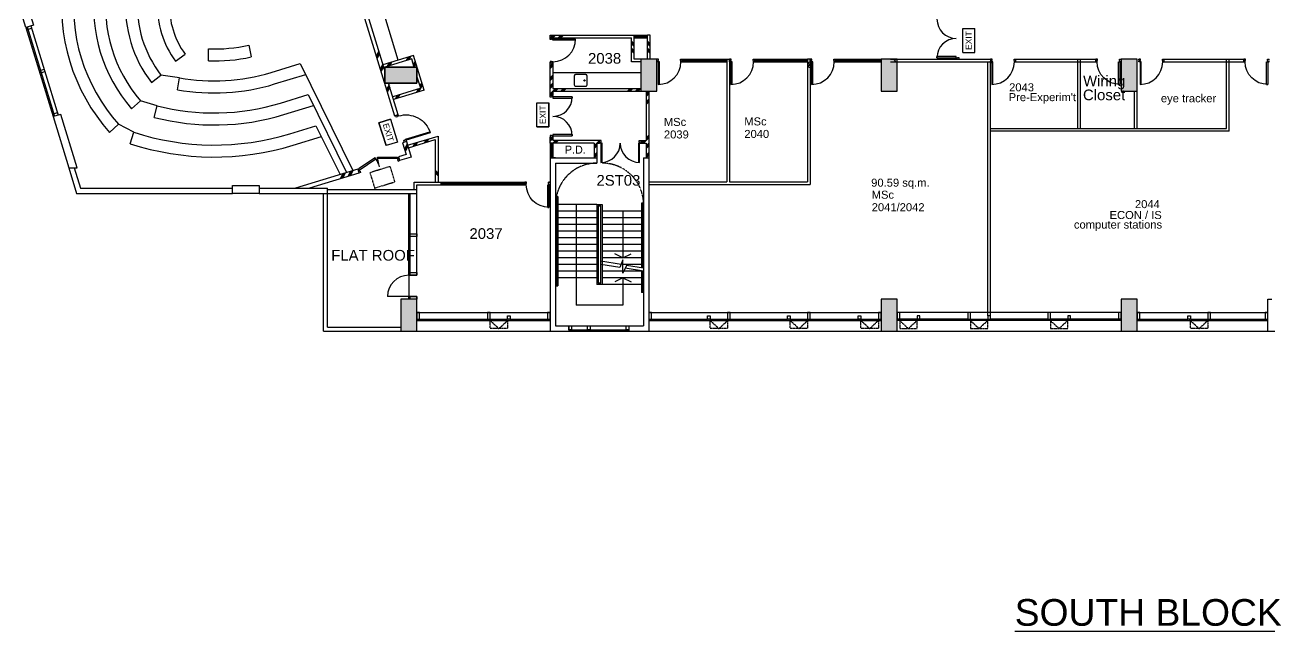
# Model space of a CAD drawing. Header units: millimetres. Extents: x 5824 to 120696, y -80 to 75151.
# Drawn here: x 45311 to 91956, y -80 to 22638 of the extents above; entities that cross this region are included whole.
import ezdxf
from ezdxf.enums import TextEntityAlignment as Align

# ---------------------------------------------------------------- set-up
doc = ezdxf.new("R2010")
doc.units = ezdxf.units.MM
doc.linetypes.add('HIDDEN2', pattern=[4.7625, 3.175, -1.5875])
doc.linetypes.add('HIDDENX2', pattern=[0.75, 0.5, -0.25])
for name, color, linetype in [('A-220-INTERNAL WALLS_PARTITIONS (GROUPED)', 8, 'Continuous'), ('DLN040__', 8, 'Continuous'), ('DLN041_3', 8, 'Continuous'), ('DLN041__', 8, 'Continuous'), ('DLN061__', 8, 'Continuous'), ('DLN210__', 8, 'Continuous'), ('DLN220__', 8, 'Continuous'), ('DLN240__', 8, 'Continuous'), ('DLN280_2', 8, 'Continuous'), ('DLN280__', 8, 'Continuous'), ('DLN314__', 8, 'Continuous'), ('DLN325__', 8, 'Continuous'), ('DLN580__', 8, 'Continuous'), ('DLN583__', 8, 'Continuous'), ('DLN740__', 8, 'Continuous'), ('FITDOOR', 8, 'Continuous'), ('FS-10', 8, 'Continuous'), ('FURNITURE', 8, 'Continuous')]:
    doc.layers.add(name, color=color, linetype=linetype)
doc.styles.add('ROMANS', font='swissl.ttf')
doc.styles.add('SWIS721LT750', font='swissl.ttf')

# ---------------------------------------------------------------- blocks, each defined once
blk = doc.blocks.new('FSEX-V01')
at = {"layer": 'DLN580__'}
for p, q in [((0, 300), (0, 0)), ((0, 300), (600, 300)), ((0, 0), (600, 0)), ((600, 300), (600, 0))]:
    blk.add_line(p, q, dxfattribs=at)
at = {"layer": 'DLN580__', "style": 'ROMANS'}
blk.add_text('EXIT', height=150, dxfattribs=at).set_placement((300, 150), align=Align.MIDDLE)
blk = doc.blocks.new('DR1CD')
at = {"layer": 'FITDOOR'}
for p, q in [((0, 1), (45, 1)), ((0, 1), (0, 0)), ((45, 0), (45, 1)), ((0, 0), (45, 0))]:
    blk.add_line(p, q, dxfattribs=at)
blk = doc.blocks.new('DR2M')
at = {"layer": 'FITDOOR'}
for centre, start, end in [((0, 0), 0, 90), ((1, 0), 90, 180)]:
    blk.add_arc(centre, 0.5, start, end, dxfattribs=at)
blk = doc.blocks.new('DR1AD')
at = {"layer": 'FITDOOR'}
for p, q in [((-45, 1), (0, 1)), ((-45, 1), (-45, 0)), ((0, 0), (0, 1)), ((-45, 0), (0, 0))]:
    blk.add_line(p, q, dxfattribs=at)
blk = doc.blocks.new('DR1CR2')
at = {"layer": 'FITDOOR'}
for p, q in [((-50, 0), (-50, -50)), ((-50, 0), (0, 0)), ((0, 0), (0, -25)), ((-62.5, -50), (-50, -50)), ((-62.5, -50), (-62.5, -100)), ((-62.5, -100), (0, -100)), ((-12, -25), (0, -25)), ((-12, -75), (0, -75)), ((0, -75), (0, -100))]:
    blk.add_line(p, q, dxfattribs=at)
blk = doc.blocks.new('WINDOW-OPEN')
at = {"layer": 'DLN314__', "linetype": 'HIDDEN2', "ltscale": 0.05}
blk.add_lwpolyline([(650, 0), (0, 0), (0, 300), (650, 300)], close=True, dxfattribs=at)
blk.add_lwpolyline([(650, 0), (325, 300), (0, 0)], dxfattribs=at)
blk = doc.blocks.new('SANSS-V01')
at = {"layer": 'DLN740__'}
blk.add_lwpolyline([(192, 482), (-192, 482, 0.414214), (-240, 434), (-240, 98, 0.414214), (-192, 50), (192, 50, 0.414214), (240, 98), (240, 434, 0.414214)], format="xyb", close=True, dxfattribs=at)
blk.add_circle((-144, 266), 24, dxfattribs=at)
blk = doc.blocks.new('DR1AM')
at = {"layer": 'FITDOOR'}
blk.add_arc((0, 0), 1, 90, 180, dxfattribs=at)
blk = doc.blocks.new('DR1CL2')
at = {"layer": 'FITDOOR'}
for p, q in [((50, 0), (0, 0)), ((0, 0), (0, -25)), ((50, 0), (50, -50)), ((12, -25), (0, -25)), ((0, -75), (0, -100)), ((12, -75), (0, -75)), ((62.5, -100), (0, -100)), ((62.5, -50), (50, -50)), ((62.5, -50), (62.5, -100))]:
    blk.add_line(p, q, dxfattribs=at)
blk = doc.blocks.new('314')
at = {"layer": 'DLN314__'}
blk.add_line((600, -250), (600, -300), dxfattribs=at)
blk.add_lwpolyline([(650, 0), (550, 0), (550, -250), (650, -250)], close=True, dxfattribs=at)
blk = doc.blocks.new('210')
at = {"layer": 'DLN314__'}
blk.add_line((1350, -250), (1350, -300), dxfattribs=at)
blk.add_lwpolyline([(1300, -125), (1400, -125), (1400, -250), (1300, -250)], close=True, dxfattribs=at)
blk = doc.blocks.new('A$C72770EC8')
at = {"layer": 'DLN314__'}
blk.add_line((0, 50), (0, 0), dxfattribs=at)
blk.add_lwpolyline([(-50, 200), (50, 200), (50, 50), (-50, 50)], close=True, dxfattribs=at)
blk = doc.blocks.new('DR1CM')
at = {"layer": 'FITDOOR'}
blk.add_arc((0, 0), 1, 0, 90, dxfattribs=at)
blk = doc.blocks.new('950 door')
at = {"layer": 'FITDOOR', "xscale": -950, "yscale": 950, "zscale": 950, "rotation": 197.0000000012496}
blk.add_blockref('DR1CM', (-220472, 55234), dxfattribs=at)
at = {"layer": 'FITDOOR', "xscale": -1, "rotation": 197.0000000012496}
for name, p in [('DR1CR2', (-219516, 55526)), ('DR1CL2', (-220520, 55219))]:
    blk.add_blockref(name, p, dxfattribs=at)
at = {"layer": 'FITDOOR', "xscale": -1, "yscale": 950, "rotation": 197.0000000012496}
blk.add_blockref('DR1CD', (-220472, 55234), dxfattribs=at)

msp = doc.modelspace()

# ---------------------------------------------------------------- linework, layer by layer
at = {"layer": 'A-220-INTERNAL WALLS_PARTITIONS (GROUPED)'}
msp.add_line((65006, 16748), (64944, 16748), dxfattribs=at)
for points in [[(44760, 24458), (45020, 24634), (45632, 22633), (45345, 22546), (44760, 24458)], [(58806, 21056), (60006, 21056), (60006, 20456), (58806, 20456), (58806, 21056)], [(58806, 21056), (60006, 21056), (60006, 20456), (58806, 20456), (58806, 21056)], [(58806, 21056), (60006, 21056), (60006, 20456), (58806, 20456), (58806, 21056)], [(58806, 21056), (60006, 21056), (60006, 20456), (58806, 20456), (58806, 21056)], [(58806, 21056), (60006, 21056), (60006, 20456), (58806, 20456), (58806, 21056)], [(46953, 17286), (47266, 17286), (46655, 19286), (46368, 19199), (46953, 17286)], [(53091, 16619), (54091, 16619), (54091, 16319), (53091, 16319), (53091, 16619)]]:
    msp.add_lwpolyline(points, dxfattribs=at)
at = {"layer": 'DLN061__'}
for p, q in [((65006, 22156), (65106, 22256)), ((65056, 22156), (65156, 22256)), ((65106, 22156), (65206, 22256)), ((65306, 22156), (65406, 22256)), ((65356, 22156), (65456, 22256)), ((65406, 22156), (65506, 22256)), ((68056, 22031), (68156, 21931)), ((68056, 21981), (68156, 21881)), ((68056, 21931), (68156, 21831)), ((68656, 22031), (68756, 21931)), ((68656, 21981), (68756, 21881)), ((68656, 21931), (68756, 21831)), ((58579, 21651), (58480, 21463)), ((58594, 21603), (58494, 21416)), ((58608, 21555), (58509, 21368)), ((59716, 21335), (59783, 21459)), ((68056, 21764), (68156, 21664)), ((68056, 21714), (68156, 21614)), ((68056, 21664), (68156, 21564)), ((68656, 21764), (68756, 21664)), ((68656, 21714), (68756, 21614)), ((68656, 21664), (68756, 21564)), ((58727, 21166), (58628, 20979)), ((58742, 21118), (58642, 20931)), ((58757, 21070), (58657, 20883)), ((58908, 21088), (58975, 21212)), ((58908, 21088), (58975, 21212)), ((58956, 21102), (59023, 21227)), ((59004, 21117), (59070, 21242)), ((59621, 21305), (59687, 21430)), ((59668, 21320), (59735, 21445)), ((59943, 21277), (59877, 21152)), ((59958, 21229), (59891, 21104)), ((59972, 21181), (59906, 21056)), ((65106, 21206), (65006, 21106)), ((65106, 21156), (65006, 21056)), ((65106, 21106), (65006, 21006)), ((74756, 21256), (74656, 21199)), ((74756, 21141), (74656, 21199)), ((74756, 21141), (74656, 21083)), ((74756, 21025), (74656, 21083)), ((77890, 21356), (77947, 21256)), ((65106, 20756), (65006, 20656)), ((65106, 20706), (65006, 20606)), ((65106, 20656), (65006, 20556)), ((58962, 20398), (58862, 20211)), ((58962, 20398), (58862, 20211)), ((58962, 20398), (58862, 20211)), ((58962, 20398), (58862, 20211)), ((58977, 20351), (58877, 20163)), ((58977, 20351), (58877, 20163)), ((58977, 20351), (58877, 20163)), ((58977, 20351), (58877, 20163)), ((58991, 20303), (58892, 20115)), ((58991, 20303), (58892, 20115)), ((58991, 20303), (58892, 20115)), ((58991, 20303), (58892, 20115)), ((59987, 20108), (60053, 20232)), ((60034, 20122), (60101, 20247)), ((60082, 20137), (60149, 20262)), ((60186, 20482), (60119, 20357)), ((60200, 20434), (60134, 20310)), ((60215, 20387), (60149, 20262)), ((65106, 20456), (65006, 20356)), ((65106, 20406), (65006, 20306)), ((65106, 20356), (65006, 20256)), ((65106, 20156), (65006, 20056)), ((65106, 20106), (65006, 20006)), ((65106, 20156), (65206, 20256)), ((65156, 20156), (65256, 20256)), ((65206, 20156), (65306, 20256)), ((65406, 20156), (65506, 20256)), ((65456, 20156), (65556, 20256)), ((65506, 20156), (65606, 20256)), ((67906, 20156), (68006, 20256)), ((67956, 20156), (68056, 20256)), ((68006, 20156), (68106, 20256)), ((68206, 20156), (68306, 20256)), ((68256, 20156), (68356, 20256)), ((68306, 20156), (68406, 20256)), ((68706, 20156), (68606, 20056)), ((68706, 20106), (68606, 20006)), ((59202, 19868), (59269, 19993)), ((59250, 19882), (59317, 20007)), ((59298, 19897), (59364, 20022)), ((65106, 20056), (65036, 19986)), ((68706, 20056), (68606, 19956)), ((68706, 19856), (68606, 19756)), ((68706, 19806), (68606, 19706)), ((68706, 19756), (68606, 19656)), ((59862, 18083), (59928, 18207)), ((59910, 18097), (59976, 18222)), ((59957, 18112), (60024, 18237)), ((60292, 18214), (60359, 18339)), ((60340, 18229), (60406, 18354)), ((60388, 18243), (60454, 18368)), ((65106, 18436), (65006, 18336)), ((65056, 18436), (65006, 18386)), ((65106, 18386), (65006, 18286)), ((65206, 18306), (65106, 18206)), ((65256, 18306), (65156, 18206)), ((65306, 18306), (65206, 18206)), ((66856, 18306), (66656, 18106)), ((66856, 18256), (66806, 18206)), ((68506, 18306), (68406, 18206)), ((68556, 18306), (68456, 18206)), ((68706, 18406), (68506, 18206)), ((68706, 18506), (68606, 18406)), ((68706, 18456), (68606, 18356)), ((68706, 18206), (68606, 18106)), ((59642, 18172), (59543, 17985)), ((59642, 18172), (59543, 17985)), ((59657, 18125), (59557, 17937)), ((59657, 18125), (59557, 17937)), ((59672, 18077), (59572, 17889)), ((59672, 18077), (59572, 17889)), ((66756, 18156), (66656, 18056)), ((66756, 18106), (66656, 18006)), ((66756, 17856), (66656, 17756)), ((66756, 17806), (66656, 17706)), ((66756, 17756), (66656, 17656)), ((68706, 18156), (68606, 18056)), ((68706, 18106), (68606, 18006)), ((68706, 17856), (68606, 17756)), ((68706, 17806), (68606, 17706)), ((68706, 17756), (68606, 17656)), ((57139, 16876), (57238, 17063)), ((57139, 16876), (57238, 17063)), ((57186, 16890), (57286, 17077)), ((57186, 16890), (57286, 17077)), ((57234, 16905), (57334, 17092)), ((57234, 16905), (57334, 17092)), ((57426, 16963), (57525, 17151)), ((57426, 16963), (57525, 17151)), ((57473, 16978), (57573, 17165)), ((57473, 16978), (57573, 17165)), ((57521, 16993), (57621, 17180)), ((57521, 16993), (57621, 17180)), ((60790, 16998), (60692, 17100)), ((60791, 17048), (60693, 17150)), ((60791, 17048), (60693, 17150)), ((60792, 17098), (60694, 17200)), ((60792, 17098), (60694, 17200))]:
    msp.add_line(p, q, dxfattribs=at)
at = {"layer": 'DLN210__'}
for p, q in [((65106, 20856), (68406, 20856)), ((59604, 17787), (59317, 17699)), ((46953, 17286), (47248, 16319)), ((47162, 17286), (47396, 16519)), ((59791, 17687), (59361, 17555)), ((57787, 17231), (55462, 16519)), ((57831, 17087), (55975, 16519)), ((47396, 16519), (53091, 16519)), ((54091, 16519), (56656, 16519)), ((56656, 16469), (60006, 16469)), ((56656, 11306), (56656, 16327)), ((59906, 16469), (59906, 16748)), ((60006, 16469), (60006, 16648)), ((60006, 16319), (60006, 16469)), ((47248, 16319), (53091, 16319)), ((54091, 16319), (56656, 16319)), ((56506, 11156), (56506, 16319)), ((59706, 13256), (59706, 16319)), ((59756, 14806), (59756, 16319)), ((60006, 13256), (60006, 16320)), ((59756, 13256), (59756, 14706)), ((59706, 13306), (59706, 12356)), ((59706, 13256), (60006, 13256)), ((59706, 12456), (58906, 12456)), ((59706, 12356), (59706, 12456)), ((60006, 12456), (59706, 12456)), ((59756, 12356), (59756, 12456)), ((60006, 12356), (60006, 12456)), ((60006, 11856), (65006, 11856)), ((68706, 11856), (77406, 11856)), ((86406, 11857), (78006, 11857)), ((87006, 11856), (91906, 11856)), ((56656, 11306), (59406, 11306)), ((60006, 11606), (62656, 11606)), ((60006, 11556), (65006, 11556)), ((62756, 11606), (63406, 11606)), ((63506, 11606), (65006, 11606)), ((65706, 11356), (67956, 11356)), ((65706, 11206), (67956, 11206)), ((68706, 11606), (70906, 11606)), ((68706, 11556), (77406, 11556)), ((71006, 11606), (71656, 11606)), ((71756, 11606), (73906, 11606)), ((74006, 11606), (74656, 11606)), ((74756, 11606), (77406, 11606)), ((76656, 11606), (77306, 11606)), ((80656, 11607), (78006, 11607)), ((86406, 11557), (78006, 11557)), ((78756, 11606), (78106, 11606)), ((80756, 11607), (81406, 11607)), ((83656, 11607), (81506, 11607)), ((86406, 11607), (83756, 11607)), ((87006, 11606), (88906, 11606)), ((87006, 11556), (91906, 11556)), ((89006, 11606), (89656, 11606)), ((89756, 11606), (91906, 11606)), ((56506, 11156), (59406, 11156)), ((60006, 11156), (65006, 11156)), ((65706, 11156), (67956, 11156)), ((68706, 11156), (77406, 11156)), ((78006, 11156), (86406, 11156)), ((87006, 11156), (91906, 11156)), ((91906, 11156), (92656, 11156))]:
    msp.add_line(p, q, dxfattribs=at)
msp.add_arc((59706, 12456), 800, 90, 180, dxfattribs=at)
at = {"layer": 'DLN220__'}
for p, q in [((55969, 29676), (59163, 19228)), ((56112, 29720), (58806, 20908)), ((65006, 22256), (68406, 22256)), ((65006, 22156), (65006, 22256)), ((65006, 22156), (68056, 22156)), ((68056, 22256), (68156, 22256)), ((68056, 21256), (68056, 22156)), ((68156, 22256), (68656, 22256)), ((68156, 21356), (68156, 22256)), ((68156, 22206), (68656, 22206)), ((68156, 22156), (68656, 22156)), ((68656, 21356), (68656, 22256)), ((68756, 22256), (68656, 22256)), ((68756, 21356), (68756, 22256)), ((59878, 21489), (58735, 21139)), ((60274, 20195), (59878, 21489)), ((59812, 21364), (58765, 21044)), ((59906, 21056), (59812, 21364)), ((59906, 21056), (59845, 21256)), ((65006, 20156), (65006, 21236)), ((65106, 21206), (65006, 21206)), ((65106, 21236), (65106, 20256)), ((68406, 21256), (68056, 21256)), ((68406, 21356), (68156, 21356)), ((69006, 21256), (69006, 21356)), ((69956, 21356), (71631, 21356)), ((69956, 21256), (69956, 21356)), ((69956, 21306), (71631, 21306)), ((69956, 21256), (71631, 21256)), ((71631, 21356), (71631, 16756)), ((71631, 21356), (71731, 21356)), ((71731, 21356), (71731, 16756)), ((71731, 21256), (71731, 21356)), ((72681, 21356), (74656, 21356)), ((72681, 21256), (72681, 21356)), ((72681, 21306), (74656, 21306)), ((72681, 21256), (74656, 21256)), ((74656, 21356), (74656, 16756)), ((74756, 21356), (74656, 21356)), ((74756, 21356), (74756, 16656)), ((74756, 21256), (74756, 21356)), ((75644, 21356), (77406, 21356)), ((75706, 21256), (75706, 21356)), ((75706, 21306), (77406, 21306)), ((75706, 21256), (77406, 21256)), ((77756, 21356), (80230, 21356)), ((77756, 21256), (80330, 21256)), ((80230, 21356), (80330, 21356)), ((81406, 18631), (81406, 21256)), ((81506, 21356), (81506, 21206)), ((81506, 18656), (81506, 21256)), ((82456, 21256), (82456, 21356)), ((85456, 21256), (85456, 21356)), ((85456, 21356), (85456, 21256)), ((87006, 18756), (87006, 21356)), ((87069, 21356), (87069, 21256)), ((88019, 21256), (88019, 21356)), ((90356, 18756), (90356, 21356)), ((90456, 18656), (90456, 21356)), ((91006, 21256), (91006, 21356)), ((91006, 21356), (91006, 21256)), ((60149, 20262), (60010, 20715)), ((59306, 19272), (58944, 20456)), ((60149, 20262), (59101, 19942)), ((60274, 20195), (59131, 19846)), ((65006, 19986), (65006, 20156)), ((65106, 20256), (68406, 20256)), ((65106, 20156), (68406, 20156)), ((65106, 20156), (65106, 19986)), ((68606, 20156), (68606, 18306)), ((68706, 20156), (68706, 17656)), ((86906, 18756), (86906, 20156)), ((65106, 19986), (65006, 19986)), ((59163, 19228), (59306, 19272)), ((59306, 19272), (59163, 19228)), ((81506, 18756), (90356, 18756)), ((59613, 18268), (59470, 18224)), ((59470, 18224), (59604, 17787)), ((59613, 18268), (59791, 17687)), ((59657, 18125), (60800, 18474)), ((59686, 18029), (60694, 18337)), ((60694, 18337), (60694, 16748)), ((60800, 18474), (60800, 16748)), ((65006, 18436), (65106, 18436)), ((65006, 18206), (65006, 18436)), ((65006, 18206), (65006, 17656)), ((66656, 18206), (65006, 18206)), ((65056, 18206), (65056, 17656)), ((65106, 18436), (65106, 18306)), ((66656, 18306), (65106, 18306)), ((65106, 18206), (65106, 17656)), ((66856, 18306), (66656, 18306)), ((66656, 18206), (66656, 17656)), ((66756, 18206), (66756, 17656)), ((66756, 18206), (66856, 18206)), ((66856, 18206), (66856, 18306)), ((68406, 18306), (68606, 18306)), ((68406, 18306), (68406, 18206)), ((68406, 18206), (68606, 18206)), ((68606, 18206), (68606, 17656)), ((90456, 18656), (81506, 18656)), ((59317, 17699), (59361, 17555)), ((57787, 17231), (57831, 17087)), ((56656, 16319), (56656, 16519)), ((59906, 16748), (60901, 16748)), ((60006, 16648), (60901, 16648)), ((60901, 16748), (60901, 16648)), ((60901, 16748), (64056, 16748)), ((60901, 16698), (64056, 16698)), ((60901, 16648), (64056, 16648)), ((64056, 16648), (64056, 16748)), ((64056, 16748), (64056, 16648)), ((68706, 16756), (71631, 16756)), ((68706, 16656), (74756, 16656)), ((71731, 16756), (74656, 16756)), ((56656, 16319), (60006, 16319)), ((91906, 11156), (91906, 12356)), ((91906, 12356), (92056, 12356))]:
    msp.add_line(p, q, dxfattribs=at)
for points in [[(80230, 21356), (80330, 21356)], [(80330, 21356), (81569, 21356)], [(80330, 21256), (81556, 21256)], [(82394, 21356), (84156, 21356)], [(82406, 21256), (84168, 21256)], [(84156, 21356), (84725, 21356)], [(84168, 21256), (84787, 21256)], [(84725, 21356), (85519, 21356)], [(84787, 18756), (84787, 21356)], [(84787, 18756), (84787, 21356)], [(84787, 21256), (85506, 21256)], [(84887, 18756), (84887, 21356)], [(84887, 18756), (84887, 21356)], [(87956, 21356), (91069, 21356)], [(87969, 21256), (91056, 21256)], [(81406, 11731), (81406, 18631)], [(81506, 11731), (81506, 18656)]]:
    msp.add_lwpolyline(points, dxfattribs=at)
at = {"layer": 'DLN240__'}
for p, q in [((50954, 21278), (51317, 21543)), ((52191, 21290), (52199, 21740)), ((53706, 21876), (53798, 21436)), ((54541, 20855), (55635, 21190)), ((50053, 20479), (50409, 20754)), ((51102, 20654), (50409, 20754)), ((51034, 20209), (51102, 20654)), ((54672, 20425), (55837, 20781)), ((49310, 19492), (49648, 19788)), ((50264, 19611), (49648, 19788)), ((50159, 19173), (50264, 19611)), ((54892, 19708), (55930, 20025)), ((55023, 19277), (56131, 19616)), ((48486, 18611), (48820, 18913)), ((49394, 18616), (48820, 18913)), ((55242, 18560), (56224, 18860)), ((49261, 18186), (49394, 18616)), ((55374, 18130), (56425, 18451)), ((66756, 15906), (65206, 15906)), ((65241, 16206), (65241, 12856)), ((65241, 16206), (65291, 16206)), ((65291, 16206), (65291, 12856)), ((65981, 15906), (65981, 12131)), ((66756, 15906), (66756, 12906)), ((66756, 15906), (66956, 15906)), ((66956, 15906), (66956, 12906)), ((68421, 15956), (68421, 13536)), ((68471, 15956), (68421, 15956)), ((68471, 15956), (68471, 13528)), ((66756, 15656), (65206, 15656)), ((66756, 15406), (65206, 15406)), ((66806, 15856), (66806, 12956)), ((66806, 15856), (66906, 15856)), ((66906, 12956), (66906, 15856)), ((68506, 15656), (66956, 15656)), ((68506, 15406), (66956, 15406)), ((67731, 15656), (67731, 13906)), ((66756, 15156), (65206, 15156)), ((68506, 15156), (66956, 15156)), ((66756, 14906), (65206, 14906)), ((66756, 14656), (65206, 14656)), ((68506, 14906), (66956, 14906)), ((68506, 14656), (66956, 14656)), ((66756, 14406), (65206, 14406)), ((66756, 14156), (65206, 14156)), ((68506, 14406), (66956, 14406)), ((68506, 14156), (66956, 14156)), ((67731, 13906), (67426, 14059)), ((67731, 13906), (68036, 14059)), ((66756, 13906), (65206, 13906)), ((66756, 13656), (65206, 13656)), ((67659, 13659), (66906, 13780)), ((67614, 13550), (66906, 13664)), ((68506, 13906), (66956, 13906)), ((68506, 13656), (67731, 13656)), ((68506, 13522), (67859, 13627)), ((66756, 13406), (65206, 13406)), ((66756, 13156), (65206, 13156)), ((68506, 13406), (66956, 13406)), ((68506, 13156), (66956, 13156)), ((67731, 13156), (67426, 13004)), ((67731, 13156), (67731, 12131)), ((67731, 13156), (68036, 13004)), ((68506, 13406), (67811, 13518)), ((68421, 13420), (68421, 12606)), ((68471, 13412), (68471, 12606)), ((65241, 12856), (65291, 12856)), ((66956, 12906), (66756, 12906)), ((66906, 12956), (66806, 12956)), ((68506, 12906), (66956, 12906)), ((68471, 12606), (68421, 12606)), ((67731, 12131), (65981, 12131))]:
    msp.add_line(p, q, dxfattribs=at)
at = {"layer": 'DLN240__', "linetype": 'HIDDENX2'}
msp.add_line((66756, 11356), (66956, 11356), dxfattribs=at)
msp.add_line((66756, 11356), (66956, 11356), dxfattribs=at)
msp.add_line((66756, 11356), (66956, 11356), dxfattribs=at)
at = {"layer": 'DLN240__'}
for points in [[(55635, 21190), (57610, 17176)], [(55930, 20025), (57368, 17102)], [(56224, 18860), (57125, 17028)], [(67859, 13627), (67731, 13337), (67731, 13834), (67614, 13550)]]:
    msp.add_lwpolyline(points, dxfattribs=at)
at = {"layer": 'DLN240__', "linetype": 'HIDDENX2', "ltscale": 0.1}
msp.add_lwpolyline([(59186, 16758), (59011, 17332), (58246, 17098), (58421, 16524)], close=True, dxfattribs=at)
at = {"layer": 'DLN240__'}
for centre, radius, start, end in [((53781, 23342), 7100, 172.2192, 221.7808), ((53781, 23342), 6650, 172.2465, 221.7535), ((53781, 23342), 5900, 173.2646, 220.7354), ((53781, 23342), 5450, 173.3047, 220.6953), ((53781, 23342), 4700, 176.2164, 217.5278), ((53781, 23342), 4250, 176.2164, 217.5008), ((53781, 23342), 3500, 177.8605, 216.1395), ((53781, 23342), 3050, 177.8605, 216.1395), ((52406, 27836), 6100, 268.0531, 282.2983), ((52406, 27836), 6550, 268.1176, 282.2662), ((52406, 27836), 7300, 259.705, 287), ((52406, 27836), 7750, 259.7994, 287), ((52406, 27836), 8500, 255.4047, 287), ((52406, 27836), 8950, 255.46, 287), ((52406, 27836), 9700, 251.9104, 287), ((52406, 27836), 10150, 251.9499, 287)]:
    msp.add_arc(centre, radius, start, end, dxfattribs=at)
at = {"layer": 'DLN240__', "linetype": 'HIDDENX2'}
for centre, start, end in [((66756, 15906), 90, 180), ((66956, 15906), 0, 90)]:
    msp.add_arc(centre, 1550, start, end, dxfattribs=at)
at = {"layer": 'DLN280_2'}
for p, q in [((65006, 17656), (65006, 11156)), ((65006, 17656), (66756, 17656)), ((65206, 17656), (65006, 17656)), ((65206, 17456), (65206, 11356)), ((65206, 17456), (66756, 17456)), ((66756, 17656), (66756, 17456)), ((68506, 17656), (68506, 11356)), ((68506, 17656), (68706, 17656)), ((68706, 17656), (68706, 11156)), ((65206, 11356), (68506, 11356)), ((65006, 11156), (68706, 11156))]:
    msp.add_line(p, q, dxfattribs=at)
at = {"layer": 'DLN280__'}
for p, q in [((65706, 11356), (65706, 11156)), ((67956, 11356), (67956, 11156))]:
    msp.add_line(p, q, dxfattribs=at)
for points in [[(58806, 20456), (60006, 20456), (60006, 21056), (58806, 21056)], [(58806, 20456), (60006, 20456), (60006, 21056), (58806, 21056)], [(58806, 20456), (60006, 20456), (60006, 21056), (58806, 21056)], [(68406, 21356), (68406, 20156), (69006, 20156), (69006, 21356)], [(77406, 21356), (77406, 20156), (78006, 20156), (78006, 21356)], [(86406, 21356), (86406, 20156), (87006, 20156), (87006, 21356)], [(59406, 12356), (59406, 11156), (60006, 11156), (60006, 12356)], [(77406, 12356), (77406, 11156), (78006, 11156), (78006, 12356)], [(86406, 12356), (86406, 11156), (87006, 11156), (87006, 12356)]]:
    msp.add_lwpolyline(points, close=True, dxfattribs=at)
at = {"layer": 'DLN325__'}
msp.add_line((58566, 17417), (58596, 17321), dxfattribs=at)
for points in [[(58471, 17615), (58443, 17656), (57820, 17239), (57848, 17197)], [(58535, 17634), (58535, 17684), (59285, 17686), (59285, 17636)]]:
    msp.add_lwpolyline(points, close=True, dxfattribs=at)
for centre, start, end in [((57778, 17163), 17.8494, 36.5621), ((59362, 17647), 177.4379, 196.1506)]:
    msp.add_arc(centre, 828, start, end, dxfattribs=at)
at = {"layer": 'DLN583__'}
for p, q in [((45345, 22546), (46368, 19199)), ((45392, 22560), (46416, 19213)), ((45536, 22604), (46559, 19257))]:
    msp.add_line(p, q, dxfattribs=at)
at = {"layer": 'FITDOOR'}
for p, q in [((65006, 22094), (65006, 22156)), ((65031, 22156), (65006, 22156)), ((65056, 22094), (65006, 22094)), ((65031, 22144), (65031, 22156)), ((65056, 22094), (65056, 22106)), ((65106, 22106), (65056, 22106)), ((65106, 22156), (65081, 22156)), ((65081, 22144), (65081, 22156)), ((65106, 22106), (65106, 22156)), ((65106, 22106), (65956, 22106)), ((65106, 22061), (65106, 22106)), ((65956, 22061), (65106, 22061)), ((65956, 22061), (65956, 22106)), ((65056, 21269), (65006, 21269)), ((65006, 21269), (65006, 21206)), ((65031, 21206), (65006, 21206)), ((65031, 21218), (65031, 21206)), ((65056, 21269), (65056, 21256)), ((65106, 21256), (65056, 21256)), ((65081, 21218), (65081, 21206)), ((65106, 21206), (65081, 21206)), ((65106, 21256), (65106, 21206))]:
    msp.add_line(p, q, dxfattribs=at)
msp.add_arc((65106, 22106), 850, 270, 0, dxfattribs=at)
at = {"layer": 'FS-10'}
for points in [[(64501, 19718), (64951, 19718), (64951, 18818), (64501, 18818)], [(58586, 18974), (59016, 19105), (59279, 18244), (58849, 18113)]]:
    msp.add_lwpolyline(points, close=True, dxfattribs=at)
at = {"layer": 'FURNITURE'}
msp.add_line((59309, 21315), (57095, 28556), dxfattribs=at)
for points in [[(58806, 21056), (58806, 20456), (60006, 21056), (60006, 20456)], [(68406, 21356), (69006, 21356), (68406, 20156), (69006, 20156)], [(77406, 21356), (78006, 21356), (77406, 20156), (78006, 20156)], [(86406, 21356), (87006, 21356), (86406, 20156), (87006, 20156)], [(59406, 12356), (60006, 12356), (59406, 11156), (60006, 11156)], [(77406, 12356), (78006, 12356), (77406, 11156), (78006, 11156)], [(86406, 12356), (87006, 12356), (86406, 11156), (87006, 11156)]]:
    msp.add_solid(points, dxfattribs=at)

# ---------------------------------------------------------------- block references
at = {"layer": 'DLN314__'}
for name, p, rotation in [('A$C72770EC8', (45359, 22498), 286.9999999999997), ('A$C72770EC8', (45856, 20872), 286.9999999999997), ('A$C72770EC8', (46353, 19246), 286.9999999999997), ('950 door', (114857, 238782), 89.99366437754445), ('WINDOW-OPEN', (63406, 11556), 180), ('WINDOW-OPEN', (71656, 11556), 180), ('WINDOW-OPEN', (74656, 11556), 180), ('WINDOW-OPEN', (77306, 11556), 180), ('WINDOW-OPEN', (89656, 11556), 180)]:
    msp.add_blockref(name, p, dxfattribs=dict(at, rotation=rotation))
at = {"layer": 'DLN314__', "xscale": -1}
for name, p, rotation in [('314', (60006, 14156), 269.9999999998691), ('314', (60006, 12706), 269.9999999998691), ('314', (60006, 11806), 269.9999999998691), ('WINDOW-OPEN', (78106, 11556), 180), ('WINDOW-OPEN', (80756, 11557), 180), ('WINDOW-OPEN', (83756, 11557), 180)]:
    msp.add_blockref(name, p, dxfattribs=dict(at, rotation=rotation))
at = {"layer": 'DLN314__'}
for name, p in [('314', (59456, 11856)), ('314', (62106, 11856)), ('210', (62106, 11856)), ('314', (64356, 11856)), ('314', (68156, 11856)), ('210', (69606, 11856)), ('314', (71106, 11856)), ('210', (72606, 11856)), ('314', (74106, 11856)), ('210', (75256, 11856)), ('314', (76756, 11856)), ('314', (77456, 11857)), ('314', (80106, 11857)), ('314', (83106, 11857)), ('314', (85756, 11857)), ('314', (86456, 11856)), ('210', (87606, 11856)), ('314', (89106, 11856)), ('314', (91256, 11856)), ('A$C72770EC8', (65756, 11156)), ('A$C72770EC8', (66456, 11156)), ('A$C72770EC8', (67906, 11156))]:
    msp.add_blockref(name, p, dxfattribs=at)
at = {"layer": 'DLN314__', "xscale": -1}
for p in [(80156, 11856), (82806, 11856), (85806, 11856)]:
    msp.add_blockref('210', p, dxfattribs=at)
at = {"layer": 'DLN325__'}
for name, p, xscale, yscale, zscale, rotation in [('DR2M', (80230, 21406), 1450, 1450, 1450, 90), ('DR1AM', (69056, 21256), 850, 850, 850, 180), ('DR1AM', (71781, 21256), 850, 850, 850, 180), ('DR1AM', (74806, 21256), 850, 850, 850, 180), ('DR1AM', (81556, 21256), 850, 850, 850, 180), ('DR1AM', (86356, 21256), -850, 850, 850, 180), ('DR1AM', (87119, 21256), 850, 850, 850, 180), ('DR1AM', (91906, 21256), -850, 850, 850, 180), ('DR2M', (65106, 19936), 1450, 1450, 1450, 270), ('DR2M', (68356, 18206), 1450, 1450, 1450, 180), ('DR1AM', (64956, 16648), -850, 850, 850, 180)]:
    msp.add_blockref(name, p, dxfattribs=dict(at, xscale=xscale, yscale=yscale, zscale=zscale, rotation=rotation))
for name, p, rotation in [('DR1CR2', (69006, 21256), 180), ('DR1CL2', (69956, 21256), 180), ('DR1CR2', (71731, 21256), 180), ('DR1CL2', (72681, 21256), 180), ('DR1CR2', (74756, 21256), 180), ('DR1CL2', (75706, 21256), 180), ('DR1CR2', (81506, 21256), 180), ('DR1CL2', (82456, 21256), 180), ('DR1CR2', (87069, 21256), 180), ('DR1CL2', (88019, 21256), 180), ('DR1CR2', (65106, 18436), 270), ('DR1CR2', (66856, 18206), 180)]:
    msp.add_blockref(name, p, dxfattribs=dict(at, rotation=rotation))
for name, p, yscale, rotation in [('DR1AD', (69056, 21256), 850, 180), ('DR1AD', (71781, 21256), 850, 180), ('DR1AD', (74806, 21256), 850, 180), ('DR1CD', (80230, 21406), 725, 90), ('DR1AD', (81556, 21256), 850, 180), ('DR1AD', (87119, 21256), 850, 180), ('DR1CD', (65106, 19936), 725, 270), ('DR1AD', (65106, 18486), 725, 270), ('DR1AD', (66906, 18206), 725, 180), ('DR1CD', (68356, 18206), 725, 180)]:
    msp.add_blockref(name, p, dxfattribs=dict(at, yscale=yscale, rotation=rotation))
at = {"layer": 'DLN325__', "xscale": -1}
for name, p, rotation in [('DR1CR2', (80230, 21356), 90), ('DR1CL2', (85456, 21256), 180), ('DR1CR2', (86406, 21256), 180), ('DR1CL2', (91006, 21256), 180), ('DR1CR2', (91956, 21256), 180), ('DR1CR2', (65106, 19986), 270), ('DR1CR2', (68406, 18206), 180), ('DR1CL2', (64056, 16648), 180), ('DR1CR2', (65006, 16648), 180)]:
    msp.add_blockref(name, p, dxfattribs=dict(at, rotation=rotation))
at = {"layer": 'DLN325__', "xscale": -1, "yscale": 850, "rotation": 180}
for p in [(86356, 21256), (91906, 21256), (64956, 16648)]:
    msp.add_blockref('DR1AD', p, dxfattribs=at)
at = {"layer": 'DLN325__', "extrusion": (2.48949e-66, 4.68204e-66, -1), "zscale": -1, "rotation": 342.999995112522}
msp.add_blockref('DR1CL2', (-59331, 17651), dxfattribs=at)
at = {"layer": 'DLN325__', "extrusion": (-4.68204e-66, 2.48949e-66, -1), "xscale": -1, "zscale": -1, "rotation": 343.0000048876466}
msp.add_blockref('DR1CL2', (-57801, 17183), dxfattribs=at)
at = {"layer": 'DLN580__'}
for p, xscale, yscale, zscale, rotation in [((80918, 21602), 1.5, 1.5, 1.5, 90), ((64951, 18818), 1.5, 1.5, 1.5, 90), ((58586, 18974), 1.500000000003894, 1.500000000003894, 1.500000000003894, 287.0000000002811)]:
    msp.add_blockref('FSEX-V01', p, dxfattribs=dict(at, xscale=xscale, yscale=yscale, zscale=zscale, rotation=rotation))
at = {"layer": 'DLN740__', "rotation": 180.0000000000007}
msp.add_blockref('SANSS-V01', (66146, 20825), dxfattribs=at)

# ---------------------------------------------------------------- texts
at = {"layer": 'DLN040__', "insert": (82418, 106), "char_height": 1000, "width": 16410, "attachment_point": 7, "line_spacing_factor": 0.84, "style": 'SWIS721LT750'}
msp.add_mtext('{\\LSOUTH BLOCK}', dxfattribs=at)
at = {"layer": 'DLN041_3', "style": 'SWIS721LT750'}
for s, height, p in [('2038', 400, (66422, 21184)), ('Wiring', 400, (84982, 20340)), ("Pre-Experim't", 300, (82193, 19780)), ('2043', 300, (82209, 20149)), ('Closet', 400, (84978, 19815)), ('eye tracker', 300, (87899, 19739)), ('MSc', 300, (69266, 18852)), ('MSc', 300, (72280, 18871)), ('2039', 300, (69268, 18383)), ('2040', 300, (72282, 18402)), ('2ST03', 400, (66739, 16613)), ('90.59 sq.m.', 300, (77038, 16575)), ('MSc', 300, (77057, 16124)), ('2041/2042', 300, (77058, 15656)), ('2044', 300, (86926, 15771)), ('ECON / IS ', 300, (85975, 15363)), ('2037', 400, (61978, 14618)), ('computer stations', 300, (84638, 15005))]:
    msp.add_text(s, height=height, dxfattribs=at).set_placement(p)
at = {"layer": 'DLN041__', "attachment_point": 7, "style": 'SWIS721LT750'}
for s, insert, char_height, width in [('{\\fUnivers|b0|i0|c0|p34;P.D. }', (65557, 17812), 300, 1310.63), ('FLAT ROOF', (56796, 13798), 400, 4495.84)]:
    msp.add_mtext(s, dxfattribs=dict(at, insert=insert, char_height=char_height, width=width))

doc.saveas('drawing.dxf')
